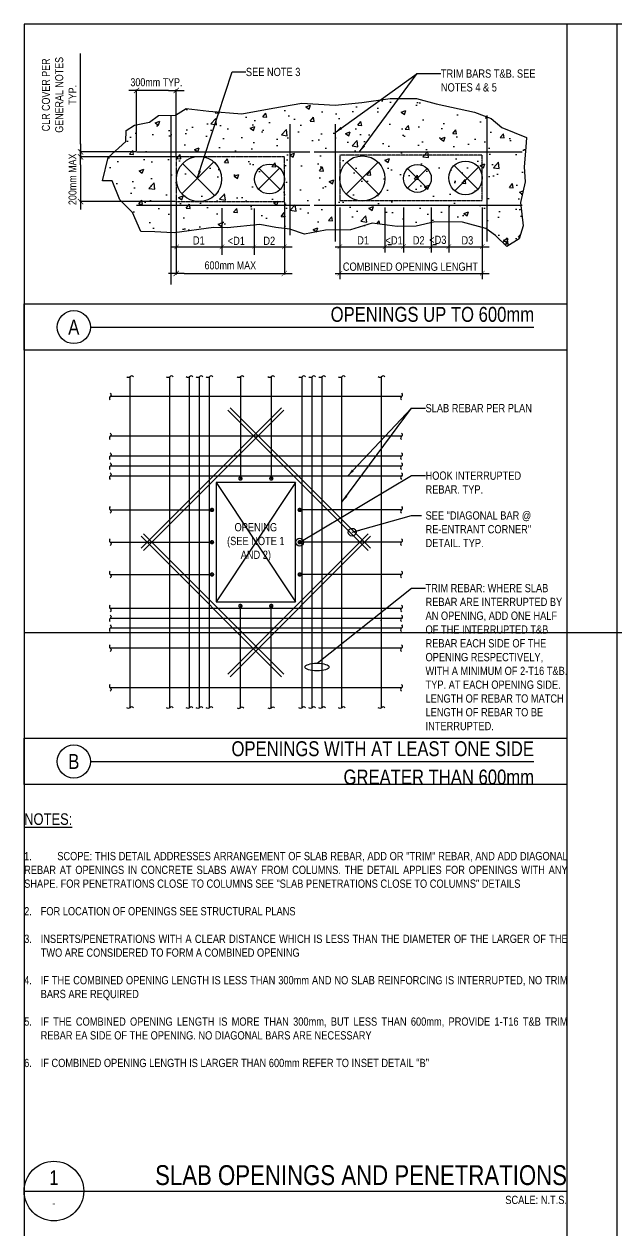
# Model space of a CAD drawing. Header units: millimetres. Extents: x 2186 to 89875, y -16050 to 57150.
# Drawn here: x 2250 to 20075, y 20852 to 57150 of the extents above; entities that cross this region are included whole.
import ezdxf
from ezdxf.enums import TextEntityAlignment as Align

# ---------------------------------------------------------------- set-up
doc = ezdxf.new("R2010")
doc.units = ezdxf.units.MM
doc.linetypes.add('HIDDEN', pattern=[0.375, 0.25, -0.125])
doc.layers.add('NPLT-JLA', color=193, linetype='Continuous', plot=False)
for name, color, linetype in [('S-G-DIMS', 1, 'Continuous'), ('S-G-HATCH', 1, 'Continuous'), ('S-G-HDN1', 2, 'HIDDEN'), ('S-G-LEDR', 2, 'Continuous'), ('S-G-MEDM', 3, 'Continuous'), ('S-G-OPNG', 1, 'Continuous'), ('S-G-RBAR', 7, 'Continuous'), ('S-G-STTL', 4, 'Continuous'), ('S-G-TEXT', 3, 'Continuous'), ('S-G-THCK', 6, 'Continuous'), ('S-G-THIN', 1, 'Continuous'), ('S-G-TITL', 7, 'Continuous'), ('S-G-TITLREF', 4, 'Continuous'), ('S-LOCI-REBAR-1', 4, 'Continuous')]:
    doc.layers.add(name, color=color, linetype=linetype)
doc.styles.add('ARIAL', font='arial.ttf', dxfattribs={"width": 0.8})
doc.dimstyles.new('ARIALDIMS', dxfattribs={"dimscale": 12, "dimtxt": 20, "dimasz": 19.5, "dimexe": 2.25, "dimexo": 1.75, "dimgap": 10, "dimtad": 1, "dimzin": 3, "dimdsep": 46, "dimtxsty": 'ARIAL', "dimblk1": 'nyatick', "dimblk2": 'nyatick', "dimsah": 1, "dimcen": 2.25, "dimclrd": 1, "dimclre": 1, "dimclrt": 2, "dimadec": 0, "dimazin": 0, "dimtfac": 1, "dimtmove": 0, "dimatfit": 3, "dimfxl": 1, "dimfrac": 2, "dimtolj": 1, "dimtzin": 0, "dimarcsym": 0})

# ---------------------------------------------------------------- blocks, each defined once
blk = doc.blocks.new('nyatick')
at = {"layer": 'S-G-DIMS'}
blk.add_line((-1.01, 0), (1, 0), dxfattribs=at)
at = {"layer": 'S-G-DIMS', "const_width": 0.08}
blk.add_lwpolyline([(0.34, 0.34), (-0.34, -0.34)], dxfattribs=at)
blk = doc.blocks.new('*D681')
at = {"layer": 'Defpoints', "color": 0, "transparency": 16777216}
for p in [(6826, 53156), (3948, 51811), (6826, 51811)]:
    blk.add_point(p, dxfattribs=at)
at = {"layer": 'S-G-DIMS', "color": 1, "lineweight": -2, "transparency": 16777216}
for p, q in [((6805, 53156), (3921, 53156)), ((3948, 52922), (3948, 52045)), ((6805, 51811), (3921, 51811))]:
    blk.add_line(p, q, dxfattribs=at)
at = {"layer": 'S-G-DIMS', "color": 1, "lineweight": -2, "transparency": 16777216, "xscale": 234, "yscale": 234, "zscale": 234}
for p, rotation in [((3948, 53156), 90), ((3948, 51811), 270)]:
    blk.add_blockref('nyatick', p, dxfattribs=dict(at, rotation=rotation))
at = {"layer": 'S-G-DIMS', "color": 2, "transparency": 16777216, "insert": (3706, 52483), "char_height": 240, "attachment_point": 5, "rotation": 90, "style": 'ARIAL'}
blk.add_mtext('\\A1;200mm MAX', dxfattribs=at)
blk = doc.blocks.new('*D682')
at = {"layer": 'Defpoints', "color": 0, "transparency": 16777216}
for p in [(6826, 51811), (10075, 51811), (10075, 49651)]:
    blk.add_point(p, dxfattribs=at)
at = {"layer": 'S-G-DIMS', "color": 1, "lineweight": -2, "transparency": 16777216}
for p, q in [((6826, 51790), (6826, 49624)), ((10075, 51790), (10075, 49624)), ((7060, 49651), (9841, 49651))]:
    blk.add_line(p, q, dxfattribs=at)
at = {"layer": 'S-G-DIMS', "color": 1, "lineweight": -2, "transparency": 16777216, "xscale": 234, "yscale": 234, "zscale": 234, "rotation": 180}
blk.add_blockref('nyatick', (6826, 49651), dxfattribs=at)
at = {"layer": 'S-G-DIMS', "color": 1, "lineweight": -2, "transparency": 16777216, "xscale": 234, "yscale": 234, "zscale": 234}
blk.add_blockref('nyatick', (10075, 49651), dxfattribs=at)
at = {"layer": 'S-G-DIMS', "color": 2, "transparency": 16777216, "insert": (8451, 49894), "char_height": 240, "attachment_point": 5, "style": 'ARIAL'}
blk.add_mtext('\\A1;600mm MAX', dxfattribs=at)
blk = doc.blocks.new('*D683')
at = {"layer": 'Defpoints', "color": 0, "transparency": 16777216}
for p in [(5632, 55158), (5632, 53309), (6826, 53156)]:
    blk.add_point(p, dxfattribs=at)
at = {"layer": 'S-G-DIMS', "color": 1, "lineweight": -2, "transparency": 16777216}
for p, q in [((5632, 53330), (5632, 55185)), ((6826, 53177), (6826, 55185)), ((6592, 55158), (5866, 55158))]:
    blk.add_line(p, q, dxfattribs=at)
at = {"layer": 'S-G-DIMS', "color": 1, "lineweight": -2, "transparency": 16777216, "xscale": 234, "yscale": 234, "zscale": 234, "rotation": 180}
blk.add_blockref('nyatick', (5632, 55158), dxfattribs=at)
at = {"layer": 'S-G-DIMS', "color": 1, "lineweight": -2, "transparency": 16777216, "xscale": 234, "yscale": 234, "zscale": 234}
blk.add_blockref('nyatick', (6826, 55158), dxfattribs=at)
at = {"layer": 'S-G-DIMS', "color": 2, "transparency": 16777216, "insert": (6229, 55401), "char_height": 240, "attachment_point": 5, "style": 'ARIAL'}
blk.add_mtext('\\A1;300mm TYP.', dxfattribs=at)
blk = doc.blocks.new('*D677')
at = {"layer": 'Defpoints', "color": 0, "transparency": 16777216}
for p in [(3948, 53309), (5632, 53309), (6657, 53156)]:
    blk.add_point(p, dxfattribs=at)
at = {"layer": 'S-G-DIMS', "color": 1, "lineweight": -2, "transparency": 16777216}
for p, q in [((3948, 53543), (3948, 56269)), ((5611, 53309), (3921, 53309)), ((6636, 53156), (3921, 53156)), ((3948, 53156), (3948, 53309)), ((3948, 52922), (3948, 52688))]:
    blk.add_line(p, q, dxfattribs=at)
at = {"layer": 'S-G-DIMS', "color": 1, "lineweight": -2, "transparency": 16777216, "xscale": 234, "yscale": 234, "zscale": 234}
for p, rotation in [((3948, 53309), 270), ((3948, 53156), 90)]:
    blk.add_blockref('nyatick', p, dxfattribs=dict(at, rotation=rotation))
at = {"layer": 'S-G-DIMS', "color": 2, "transparency": 16777216, "insert": (3304, 55023), "char_height": 240, "width": 3583.8, "attachment_point": 5, "rotation": 90, "style": 'ARIAL'}
blk.add_mtext('\\A1;CLR COVER PER\\PGENERAL NOTES\\PTYP.', dxfattribs=at)

msp = doc.modelspace()

# ---------------------------------------------------------------- hatches: boundary and pattern name
at = {"layer": 'S-G-HATCH'}
h = msp.add_hatch(dxfattribs=at)
h.set_pattern_fill('AR-CONC', color=256, scale=199.085366)
h.set_pattern_definition([(50, (-249270, 40159.3), (1427.96, -124.9303), [149.314, -1642.454]), (355, (-249270, 40159.3), (-276.234, 1497.5045), [119.451, -1313.9634]), (100.45144, (-249151, 40148.9), (1151.7265, 1372.574), [126.8974, -1395.871]), (46.1842, (-249270, 40557.5), (2124.721, -329.525), [223.971, -2463.681]), (96.6356, (-249093, 40530), (1860.775, 1939.328), [190.346, -2093.808]), (351.1842, (-249270, 40557.5), (1860.775, 1939.328), [179.177, -1970.945]), (21, (-249070.9, 40457.9), (1188.3546, -801.5553), [149.314, -1642.454]), (326, (-249070.9, 40458), (484.405, 1443.668), [119.451, -1313.9634]), (71.45144, (-248971.9, 40391.1), (1672.76, 642.112), [126.897, -1395.871]), (37.5, (-249270, 40159.3), (24.2085, 662.7429), [0, -1298.0366, 0, -1333.872, 0, -1318.9405]), (7.5, (-249270, 40159.3), (523.733, 785.216), [0, -760.506, 0, -1268.1738, 0, -502.6905]), (327.5, (-249713.94, 40159.3), (1062.7624, -44.9034), [0, -497.7134, 0, -1552.8659, 0, -2060.5335]), (317.5, (-249913, 40159.3), (1161.0383, 199.2944), [0, -647.0274, 0, -1031.2622, 0, -1463.2774])])
h.paths.add_polyline_path([(4777.559, 53143.181), (5309.212, 53620.877), (5322.432, 53951.143), (5573.621, 54109.67), (6023.115, 54202.145), (6287.524, 54400.304), (6803.121, 54413.515), (7120.411, 54611.674), (7807.873, 54532.41), (8799.406, 54453.147), (9724.836, 54624.885), (10597.385, 54770.202), (11602.137, 54717.359), (12408.584, 54796.623), (13254.691, 54915.519), (14047.917, 54915.519), (14642.837, 54756.991), (15793.015, 54505.989), (16295.391, 54307.83), (16612.681, 54043.617), (17353.025, 53739.773), (17339.805, 53449.139), (17286.923, 52854.66), (17313.364, 52405.499), (17181.16, 51784.599), (17260.483, 51084.436), (17141.193, 50691.102), (16764.775, 50461.999), (16427.595, 50793.802), (16136.746, 51005.172), (15436.062, 51190.121), (14603.175, 51203.331), (14034.697, 51071.225), (13466.218, 51058.014), (12712.654, 51163.699), (12064.853, 50965.54), (11311.288, 50952.329), (10676.707, 50833.433), (10240.433, 50978.751), (9817.379, 51031.593), (9341.443, 51124.067), (8363.132, 51018.382), (7940.078, 51031.593), (6776.68, 50873.066), (6538.712, 50886.276), (6181.76, 50899.487), (5758.707, 50912.698), (5507.518, 51480.754), (5129.772, 51860.392), (4899.378, 52431.92), (4608.529, 52431.92)])

# ---------------------------------------------------------------- linework, layer by layer
at = {"layer": 'NPLT-JLA'}
for p, q in [((2250, 57150), (2250, -16050)), ((89875, 57150), (2250, 57150)), ((18575, 57150), (18575, -16050)), ((18575, 57150), (18575, 2250)), ((20075, 57150), (20075, -16050)), ((2250, 38850), (89875, 38850)), ((2250, 38850), (72050, 38850)), ((2250, 38850), (72050, 38850))]:
    msp.add_line(p, q, dxfattribs=at)
msp.add_lwpolyline([(4777.559, 53143.181), (5309.212, 53620.877), (5322.432, 53951.143), (5573.621, 54109.67), (6023.115, 54202.145), (6287.524, 54400.304), (6803.121, 54413.515), (7120.411, 54611.674), (7807.873, 54532.41), (8799.406, 54453.147), (9724.836, 54624.885), (10597.385, 54770.202), (11602.137, 54717.359), (12408.584, 54796.623), (13254.691, 54915.519), (14047.917, 54915.519), (14642.837, 54756.991), (15793.015, 54505.989), (16295.391, 54307.83), (16612.681, 54043.617), (17353.025, 53739.773), (17339.805, 53449.139), (17286.923, 52854.66), (17313.364, 52405.499), (17181.16, 51784.599), (17260.483, 51084.436), (17141.193, 50691.102), (16764.775, 50461.999), (16427.595, 50793.802), (16136.746, 51005.172), (15436.062, 51190.121), (14603.175, 51203.331), (14034.697, 51071.225), (13466.218, 51058.014), (12712.654, 51163.699), (12064.853, 50965.54), (11311.288, 50952.329), (10676.707, 50833.433), (10240.433, 50978.751), (9817.379, 51031.593), (9341.443, 51124.067), (8363.132, 51018.382), (7940.078, 51031.593), (6776.68, 50873.066), (6538.712, 50886.276), (6181.76, 50899.487), (5758.707, 50912.698), (5507.518, 51480.754), (5129.772, 51860.392), (4899.378, 52431.92), (4608.529, 52431.92), (4777.559, 53143.181)], dxfattribs=at)
for points in [[(2250, 48733.48), (18575, 48733.48), (18575, 47339.883), (2250, 47339.883)], [(2250, 35668.478), (18575, 35668.478), (18575, 34274.881), (2250, 34274.881)]]:
    msp.add_lwpolyline(points, close=True, dxfattribs=at)
msp.add_point((12986.707, 39210.703), dxfattribs=at)
at = {"layer": 'S-G-DIMS'}
for points in [[(8199.826, 51615.08), (8199.826, 50208.953)], [(9167.433, 51603.554), (9167.433, 50208.953)], [(11743.068, 51636.968), (11743.068, 49476.978)], [(13101.771, 51636.968), (13101.771, 50278.264)], [(13659.188, 51636.968), (13659.188, 50278.264)], [(14495.313, 51636.968), (14495.313, 50278.264)], [(15017.891, 51636.968), (15017.891, 50278.264)], [(16028.209, 51636.968), (16028.209, 49476.978)], [(6656.262, 50450.991), (10307.827, 50450.991)], [(11603.713, 50452.457), (12230.807, 50452.457)], [(11673.39, 50452.457), (16237.24, 50452.457)], [(11603.713, 49651.17), (16237.24, 49651.17)]]:
    msp.add_lwpolyline(points, dxfattribs=at)
at = {"layer": 'S-G-DIMS', "const_width": 13.935}
for points in [[(6770.891, 50381.314), (6910.245, 50520.668)], [(8130.149, 50381.314), (8269.503, 50520.668)], [(9097.756, 50381.314), (9237.11, 50520.668)], [(10007.768, 50381.314), (10147.122, 50520.668)], [(11676.43, 50389.038), (11815.784, 50528.392)], [(13035.133, 50389.038), (13174.488, 50528.392)], [(13592.55, 50389.038), (13731.904, 50528.392)], [(14428.675, 50389.038), (14568.029, 50528.392)], [(14951.253, 50389.038), (15090.608, 50528.392)], [(15961.571, 50389.038), (16100.925, 50528.392)], [(11676.43, 49587.751), (11815.784, 49727.105)], [(15961.571, 49587.751), (16100.925, 49727.105)]]:
    msp.add_lwpolyline(points, dxfattribs=at)
at = {"layer": 'S-G-DIMS'}
msp.add_ellipse((11059.527, 37811.882), major_axis=(-364.176, 0), ratio=0.314291354, dxfattribs=at)
at = {"layer": 'S-G-HDN1'}
for points in [[(6826.392, 51810.697), (10075.008, 51810.697), (10075.008, 53155.848), (6826.392, 53155.848)], [(11743.068, 51845.999), (16028.209, 51845.999), (16028.209, 53204.702), (11743.068, 53204.702)]]:
    msp.add_lwpolyline(points, close=True, dxfattribs=at)
at = {"layer": 'S-G-LEDR', "color": 3}
for points in [[(13198.299, 50520.982), (13300.277, 50520.982)], [(14543.218, 50521.666), (14650.356, 50521.666)]]:
    msp.add_lwpolyline(points, dxfattribs=at)
at = {"layer": 'S-G-MEDM'}
for p, q in [((5435.366, 36589.091), (5435.366, 46543.36)), ((6629.878, 36589.091), (6629.878, 46543.36)), ((7824.39, 36589.091), (7824.39, 46543.36)), ((8753.455, 46543.36), (8753.455, 43507.308)), ((9682.52, 46543.36), (9682.52, 43507.308)), ((10611.585, 36589.091), (10611.585, 46543.36)), ((11806.098, 36589.091), (11806.098, 46543.36)), ((13000.61, 36589.091), (13000.61, 46543.36)), ((13597.866, 45946.104), (4838.11, 45946.104)), ((13597.866, 44751.591), (4838.11, 44751.591)), ((13597.866, 43557.079), (4838.11, 43557.079)), ((4838.11, 42536.767), (7874.162, 42536.767)), ((4838.11, 41566.226), (7874.162, 41566.226)), ((4838.11, 40595.684), (7874.162, 40595.684)), ((13597.866, 39575.372), (4838.11, 39575.372)), ((8753.455, 36589.091), (8753.455, 39625.143)), ((9682.52, 36589.091), (9682.52, 39625.143)), ((13597.866, 38380.86), (4838.11, 38380.86)), ((13597.866, 37186.347), (4838.11, 37186.347))]:
    msp.add_line(p, q, dxfattribs=at)
for points in [[(5534.909, 46543.36, 0.5), (5435.366, 46543.36, -0.5), (5335.823, 46543.36)], [(6729.421, 46543.36, 0.5), (6629.878, 46543.36, -0.5), (6530.335, 46543.36)], [(7326.677, 46543.36, 0.5), (7227.134, 46543.36, -0.5), (7127.591, 46543.36)], [(7625.305, 46543.36, 0.5), (7525.762, 46543.36, -0.5), (7426.22, 46543.36)], [(7923.933, 46543.36, 0.5), (7824.39, 46543.36, -0.5), (7724.848, 46543.36)], [(8852.998, 46543.36, 0.5), (8753.455, 46543.36, -0.5), (8653.913, 46543.36)], [(9782.063, 46543.36, 0.5), (9682.52, 46543.36, -0.5), (9582.978, 46543.36)], [(10711.128, 46543.36, 0.5), (10611.585, 46543.36, -0.5), (10512.043, 46543.36)], [(11009.756, 46543.36, 0.5), (10910.213, 46543.36, -0.5), (10810.671, 46543.36)], [(11308.384, 46543.36, 0.5), (11208.841, 46543.36, -0.5), (11109.299, 46543.36)], [(11905.64, 46543.36, 0.5), (11806.098, 46543.36, -0.5), (11706.555, 46543.36)], [(13100.152, 46543.36, 0.5), (13000.61, 46543.36, -0.5), (12901.067, 46543.36)], [(4838.11, 46045.646, -0.5), (4838.11, 45946.104, 0.5), (4838.11, 45846.561)], [(13597.866, 46045.646, -0.5), (13597.866, 45946.104, 0.5), (13597.866, 45846.561)], [(4838.11, 44851.134, -0.5), (4838.11, 44751.591, 0.5), (4838.11, 44652.049)], [(13597.866, 44851.134, -0.5), (13597.866, 44751.591, 0.5), (13597.866, 44652.049)], [(4838.11, 44253.878, -0.5), (4838.11, 44154.335, 0.5), (4838.11, 44054.793)], [(4838.11, 43955.25, -0.5), (4838.11, 43855.707, 0.5), (4838.11, 43756.165)], [(13597.866, 44253.878, -0.5), (13597.866, 44154.335, 0.5), (13597.866, 44054.793)], [(13597.866, 43955.25, -0.5), (13597.866, 43855.707, 0.5), (13597.866, 43756.165)], [(4838.11, 43656.622, -0.5), (4838.11, 43557.079, 0.5), (4838.11, 43457.537)], [(13597.866, 43656.622, -0.5), (13597.866, 43557.079, 0.5), (13597.866, 43457.537)], [(4838.11, 42636.309, 0.5), (4838.11, 42536.767, -0.5), (4838.11, 42437.224)], [(13597.866, 42636.309, -0.5), (13597.866, 42536.767, 0.5), (13597.866, 42437.224)], [(4838.11, 41665.768, 0.5), (4838.11, 41566.226, -0.5), (4838.11, 41466.683)], [(13597.866, 41665.768, -0.5), (13597.866, 41566.226, 0.5), (13597.866, 41466.683)], [(4838.11, 40695.227, 0.5), (4838.11, 40595.684, -0.5), (4838.11, 40496.142)], [(13597.866, 40695.227, -0.5), (13597.866, 40595.684, 0.5), (13597.866, 40496.142)], [(4838.11, 39674.915, 0.5), (4838.11, 39575.372, -0.5), (4838.11, 39475.829)], [(13597.866, 39674.915, -0.5), (13597.866, 39575.372, 0.5), (13597.866, 39475.829)], [(4838.11, 39376.287, -0.5), (4838.11, 39276.744, 0.5), (4838.11, 39177.201)], [(13597.866, 39376.287, -0.5), (13597.866, 39276.744, 0.5), (13597.866, 39177.201)], [(4838.11, 39077.658, -0.5), (4838.11, 38978.116, 0.5), (4838.11, 38878.573)], [(13597.866, 39077.658, -0.5), (13597.866, 38978.116, 0.5), (13597.866, 38878.573)], [(4838.11, 38480.402, 0.5), (4838.11, 38380.86, -0.5), (4838.11, 38281.317)], [(13597.866, 38480.402, -0.5), (13597.866, 38380.86, 0.5), (13597.866, 38281.317)], [(4838.11, 37285.89, 0.5), (4838.11, 37186.347, -0.5), (4838.11, 37086.805)], [(13597.866, 37285.89, -0.5), (13597.866, 37186.347, 0.5), (13597.866, 37086.805)], [(5534.909, 36589.091, 0.5), (5435.366, 36589.091, -0.5), (5335.823, 36589.091)], [(6729.421, 36589.091, 0.5), (6629.878, 36589.091, -0.5), (6530.335, 36589.091)], [(7326.677, 36589.091, 0.5), (7227.134, 36589.091, -0.5), (7127.591, 36589.091)], [(7625.305, 36589.091, 0.5), (7525.762, 36589.091, -0.5), (7426.22, 36589.091)], [(7923.933, 36589.091, 0.5), (7824.39, 36589.091, -0.5), (7724.848, 36589.091)], [(8653.913, 36589.091, 0.5), (8753.455, 36589.091, -0.5), (8852.998, 36589.091)], [(9582.978, 36589.091, 0.5), (9682.52, 36589.091, -0.5), (9782.063, 36589.091)], [(10711.128, 36589.091, 0.5), (10611.585, 36589.091, -0.5), (10512.043, 36589.091)], [(11009.756, 36589.091, 0.5), (10910.213, 36589.091, -0.5), (10810.671, 36589.091)], [(11308.384, 36589.091, 0.5), (11208.841, 36589.091, -0.5), (11109.299, 36589.091)], [(11905.64, 36589.091, 0.5), (11806.098, 36589.091, -0.5), (11706.555, 36589.091)], [(13100.152, 36589.091, 0.5), (13000.61, 36589.091, -0.5), (12901.067, 36589.091)]]:
    msp.add_lwpolyline(points, format="xyb", dxfattribs=at)
msp.add_lwpolyline([(8023.476, 39774.457), (10412.5, 39774.457), (10412.5, 43357.994), (8023.476, 43357.994)], close=True, dxfattribs=at)
at = {"layer": 'S-G-OPNG'}
for points in [[(7954.613, 53004.618), (6996.078, 52046.083)], [(12894.005, 52996.936), (11933.414, 52036.346)], [(11950.834, 52996.936), (12911.424, 52036.346)], [(7012.549, 52953.309), (7972.981, 51992.876)], [(9931.98, 52821.995), (9297.232, 52187.247)], [(9313.861, 52811.986), (9949.157, 52176.691)], [(13781.635, 52803.546), (14372.865, 52212.316)], [(14372.865, 52803.546), (13781.635, 52212.316)], [(15183.48, 52899.759), (15897.458, 52185.781)], [(15913.6, 52846.223), (15202.177, 52134.8)]]:
    msp.add_lwpolyline(points, dxfattribs=at)
for centre, radius in [((7510.184, 52490.512), 679.575), ((12422.419, 52507.931), 679.352), ((15523.05, 52525.35), 505.459), ((9628.199, 52491.028), 449.246), ((14077.25, 52507.931), 418.063)]:
    msp.add_circle(centre, radius, dxfattribs=at)
at = {"layer": 'S-G-RBAR', "color": 6}
for p, q in [((10976.62, 53309.218), (17222.721, 53309.218)), ((7227.134, 36589.091), (7227.134, 46543.36)), ((7525.762, 36589.091), (7525.762, 46543.36)), ((10910.213, 36589.091), (10910.213, 46543.36)), ((11208.841, 36589.091), (11208.841, 46543.36)), ((13597.866, 44154.335), (4838.11, 44154.335)), ((13597.866, 43855.707), (4838.11, 43855.707)), ((13597.866, 42536.767), (10561.814, 42536.767)), ((13597.866, 41566.226), (10561.814, 41566.226)), ((13597.866, 40595.684), (10561.814, 40595.684)), ((13597.866, 39276.744), (4838.11, 39276.744)), ((13597.866, 38978.116), (4838.11, 38978.116))]:
    msp.add_line(p, q, dxfattribs=at)
at = {"layer": 'S-G-STTL'}
for p, q in [((4240.854, 48036.681), (17579.573, 48036.681)), ((4240.854, 34971.679), (17579.573, 34971.679))]:
    msp.add_line(p, q, dxfattribs=at)
for centre in [(3743.14, 48036.681), (3743.14, 34971.679)]:
    msp.add_circle(centre, 497.713, dxfattribs=at)
at = {"layer": 'S-G-THCK'}
for p, q in [((6656.64, 54399.214), (6656.64, 49317.62)), ((10245.01, 54145.343), (10245.01, 50800.842)), ((11603.713, 54145.343), (11603.713, 50616.185)), ((16167.563, 54399.214), (16167.563, 50616.185)), ((5631.88, 53309.218), (10837.265, 53309.218)), ((5631.88, 51706.645), (10837.265, 51706.645)), ((10976.62, 51706.645), (17222.721, 51706.645)), ((5771.082, 41387.149), (9994.32, 45610.388)), ((5841.469, 41316.762), (10064.707, 45540)), ((12594.506, 41316.762), (8371.268, 45540)), ((12664.894, 41387.149), (8441.655, 45610.388)), ((5771.082, 41745.302), (9994.32, 37522.063)), ((5841.469, 41815.689), (10064.707, 37592.451)), ((12594.506, 41815.689), (8371.268, 37592.451)), ((12664.894, 41745.302), (8441.655, 37522.063))]:
    msp.add_line(p, q, dxfattribs=at)
at = {"layer": 'S-G-THIN'}
for p, q in [((8023.476, 43357.994), (10412.5, 39774.457)), ((10412.5, 43357.994), (8023.476, 39774.457))]:
    msp.add_line(p, q, dxfattribs=at)
at = {"layer": 'S-G-TITLREF'}
msp.add_line((2250, 22050), (18575, 22050), dxfattribs=at)
msp.add_circle((3145.884, 22050), 895.884, dxfattribs=at)
at = {"layer": 'S-LOCI-REBAR-1', "const_width": 83.5}
for points in [[(8753.455, 43457.537, 1), (8753.455, 43507.308, 1), (8753.455, 43457.537, 1), (8753.455, 43499.013, 1), (8753.455, 43465.832, 1), (8753.455, 43490.717, 1), (8753.455, 43474.127, 1), (8753.455, 43482.422, 1)], [(9682.52, 43457.537, 1), (9682.52, 43507.308, 1), (9682.52, 43457.537, 1), (9682.52, 43499.013, 1), (9682.52, 43465.832, 1), (9682.52, 43490.717, 1), (9682.52, 43474.127, 1), (9682.52, 43482.422, 1)], [(7923.933, 42536.767, -1), (7874.162, 42536.767, -1), (7923.933, 42536.767, -1), (7882.457, 42536.767, -1), (7915.638, 42536.767, -1), (7890.752, 42536.767, -1), (7907.342, 42536.767, -1), (7899.047, 42536.767, -1)], [(10512.043, 42536.767, 1), (10561.814, 42536.767, 1), (10512.043, 42536.767, 1), (10553.519, 42536.767, 1), (10520.338, 42536.767, 1), (10545.224, 42536.767, 1), (10528.633, 42536.767, 1), (10536.928, 42536.767, 1)], [(7923.933, 41566.226, -1), (7874.162, 41566.226, -1), (7923.933, 41566.226, -1), (7882.457, 41566.226, -1), (7915.638, 41566.226, -1), (7890.752, 41566.226, -1), (7907.342, 41566.226, -1), (7899.047, 41566.226, -1)], [(10512.043, 41566.226, 1), (10561.814, 41566.226, 1), (10512.043, 41566.226, 1), (10553.519, 41566.226, 1), (10520.338, 41566.226, 1), (10545.224, 41566.226, 1), (10528.633, 41566.226, 1), (10536.928, 41566.226, 1)], [(7923.933, 40595.684, -1), (7874.162, 40595.684, -1), (7923.933, 40595.684, -1), (7882.457, 40595.684, -1), (7915.638, 40595.684, -1), (7890.752, 40595.684, -1), (7907.342, 40595.684, -1), (7899.047, 40595.684, -1)], [(10512.043, 40595.684, 1), (10561.814, 40595.684, 1), (10512.043, 40595.684, 1), (10553.519, 40595.684, 1), (10520.338, 40595.684, 1), (10545.224, 40595.684, 1), (10528.633, 40595.684, 1), (10536.928, 40595.684, 1)], [(8753.455, 39674.915, -1), (8753.455, 39625.143, -1), (8753.455, 39674.915, -1), (8753.455, 39633.438, -1), (8753.455, 39666.619, -1), (8753.455, 39641.734, -1), (8753.455, 39658.324, -1), (8753.455, 39650.029, -1)], [(9682.52, 39674.915, -1), (9682.52, 39625.143, -1), (9682.52, 39674.915, -1), (9682.52, 39633.438, -1), (9682.52, 39666.619, -1), (9682.52, 39641.734, -1), (9682.52, 39658.324, -1), (9682.52, 39650.029, -1)]]:
    msp.add_lwpolyline(points, format="xyb", dxfattribs=at)

# ---------------------------------------------------------------- texts
at = {"layer": 'S-G-LEDR', "color": 3, "style": 'ARIAL', "width": 0.8}
for s, p in [('D1', (7324.372, 50520.145)), ('<D1', (8372.613, 50508.619)), ('D2', (9443.892, 50508.619)), ('D1     ', (12265.646, 50522.134)), ('<D1', (13117.821, 50522.134)), ('D2', (13937.896, 50522.134)), ('<D3', (14431.874, 50538.408)), ('D3', (15401.115, 50522.134))]:
    msp.add_text(s, height=248.8567, dxfattribs=at).set_placement(p)
msp.add_text('COMBINED OPENING LENGHT', height=248.85672, dxfattribs=at).set_placement((13865.964, 49730.76), align=Align.CENTER)
at = {"layer": 'S-G-LEDR', "color": 3, "style": 'ARIAL'}
for s, insert, char_height, width, attachment_point in [('SEE NOTE 3', (8919.477, 55836.451), 248.8567, 3580.75668, 1), ('TRIM BARS T&B. SEE NOTES 4 & 5', (14782.955, 55787.919), 248.85672, 3592.9601, 1), ('SLAB REBAR PER PLAN', (14321.562, 45724.452), 248.85672, 4115.59988, 1), ('HOOK INTERRUPTED REBAR. TYP.', (14321.562, 43693.305), 248.85672, 3820.3783, 1), ('SEE "DIAGONAL BAR @ RE-ENTRANT CORNER" DETAIL. TYP.', (14321.562, 42496.436), 248.85672, 4115.59988, 1), ('OPENING\\P(SEE NOTE 1 AND 2)', (9217.988, 41566.226), 248.85672, 2253.2963, 5), ('TRIM REBAR: WHERE SLAB REBAR ARE INTERRUPTED BY AN OPENING, ADD ONE HALF OF THE INTERRUPTED T&B REBAR EACH SIDE OF THE OPENING RESPECTIVELY, WITH A MINIMUM OF 2-T16 T&B. TYP. AT EACH OPENING SIDE. LENGTH OF REBAR TO MATCH LENGTH OF REBAR TO BE INTERRUPTED.', (14321.562, 40310.114), 248.856715, 4253.43812, 1), ('\\pxqj;{\\H1.4x;\\LNOTES:\\P\\P\\pi-2,l2,t2;}1.^ISCOPE: THIS DETAIL ADDRESSES ARRANGEMENT OF SLAB REBAR, ADD OR "TRIM" REBAR, AND ADD DIAGONAL REBAR AT OPENINGS IN CONCRETE SLABS AWAY FROM COLUMNS. THE DETAIL APPLIES FOR OPENINGS WITH ANY SHAPE. FOR PENETRATIONS CLOSE TO COLUMNS SEE "SLAB PENETRATIONS CLOSE TO COLUMNS" DETAILS\\P\\pi0,l0,tz;\\P\\pi-2,l2,t2;2.^IFOR LOCATION OF OPENINGS SEE STRUCTURAL PLANS\\P\\pi0,l0,tz;\\P\\pi-2,l2,t2;3.^IINSERTS/PENETRATIONS WITH A CLEAR DISTANCE WHICH IS LESS THAN THE DIAMETER OF THE LARGER OF THE TWO ARE CONSIDERED TO FORM A COMBINED OPENING\\P\\pi0,l0,tz;\\P\\pi-2,l2,t2;4.^IIF THE COMBINED OPENING LENGTH IS LESS THAN 300mm AND NO SLAB REINFORCING IS INTERRUPTED, NO TRIM BARS ARE REQUIRED\\P\\pi0,l0,tz;\\P\\pi-2,l2,t2;5.^IIF THE COMBINED OPENING LENGTH IS MORE THAN 300mm, BUT LESS THAN 600mm, PROVIDE 1-T16 T&B TRIM REBAR EA SIDE OF THE OPENING. NO DIAGONAL BARS ARE NECESSARY\\P\\pi0,l0,tz;\\P\\pi-2,l2,t2;6.^IIF COMBINED OPENING LENGTH IS LARGER THAN 600mm REFER TO INSET DETAIL "B"', (2250, 33411.745), 248.856715, 16296.81569, 1)]:
    msp.add_mtext(s, dxfattribs=dict(at, insert=insert, char_height=char_height, width=width, attachment_point=attachment_point))
at = {"layer": 'S-G-STTL', "style": 'ARIAL', "width": 0.8}
for s, p in [('OPENINGS UP TO 600mm', (11467.761, 48195.95)), ('OPENINGS WITH AT LEAST ONE SIDE', (8486.288, 35130.948)), ('GREATER THAN 600mm', (11854.959, 34279.147))]:
    msp.add_text(s, height=447.94207, dxfattribs=at).set_placement(p)
for s, p in [('A', (3743.14, 48036.681)), ('B', (3743.14, 34971.679))]:
    msp.add_text(s, height=447.942, dxfattribs=at).set_placement(p, align=Align.MIDDLE)
at = {"layer": 'S-G-TEXT', "color": 7, "insert": (18575, 21908.08), "char_height": 248.85672, "width": 1863.91779, "attachment_point": 3, "style": 'ARIAL'}
msp.add_mtext('\\W0.8000;SCALE: N.T.S.', dxfattribs=at)
at = {"layer": 'S-G-TITL', "insert": (18575, 22827.396), "char_height": 597.2561, "width": 17688.41199, "attachment_point": 3, "style": 'ARIAL'}
msp.add_mtext('SLAB OPENINGS AND PENETRATIONS', dxfattribs=at)
at = {"layer": 'S-G-TITLREF', "style": 'ARIAL', "width": 0.8}
for s, height, p in [('1', 447.942, (3145.884, 22453.472)), ('-', 248.857, (3145.884, 21687.733))]:
    msp.add_text(s, height=height, dxfattribs=at).set_placement(p, align=Align.MIDDLE)

# ---------------------------------------------------------------- dimensions: what is measured, and where the dimension line sits
at = {"layer": 'S-G-DIMS'}
dim = msp.add_linear_dim(base=(3948.131, 53309.218), p1=(6656.64, 53155.848), p2=(5631.88, 53309.218), angle=90, text='CLR COVER PER\\PGENERAL NOTES\\PTYP.', dimstyle='ARIALDIMS', dxfattribs=at)
dim.commit()
dim.dimension.update_dxf_attribs({"geometry": '*D677', "text_midpoint": (3303.875, 55023.286)})
dim = msp.add_linear_dim(base=(5631.88, 55158.446), p1=(6826.392, 53155.848), p2=(5631.88, 53309.218), text='300mm TYP.', dimstyle='ARIALDIMS', dxfattribs=at)
dim.commit()
dim.dimension.update_dxf_attribs({"geometry": '*D683', "text_midpoint": (6229.136, 55158.446), "dimtype": 160})
dim = msp.add_linear_dim(base=(3948.131, 51810.697), p1=(6826.392, 53155.848), p2=(6826.392, 51810.697), angle=90, text='200mm MAX', dimstyle='ARIALDIMS', dxfattribs=at)
dim.commit()
dim.dimension.update_dxf_attribs({"geometry": '*D681', "text_midpoint": (3948.131, 52483.272), "dimtype": 160})
dim = msp.add_linear_dim(base=(10075.008, 49651.17), p1=(6826.392, 51810.697), p2=(10075.008, 51810.697), text='600mm MAX', dimstyle='ARIALDIMS', dxfattribs=at)
dim.commit()
dim.dimension.update_dxf_attribs({"geometry": '*D682', "text_midpoint": (8450.7, 49893.708)})

# ---------------------------------------------------------------- leaders
at = {"layer": 'S-G-LEDR', "annotation_type": 0, "has_hookline": 1, "hookline_direction": 0}
for points, override, text_width in [([(7457.926, 52507.931), (8501.398, 55712.023), (8918.877, 55712.023)], {"dimgap": 0.05, "dimtad": 0}, 1613.189), ([(12338.655, 53309.218), (14074.33, 55663.49), (14782.355, 55663.49)], {"dimgap": 0.05, "dimtad": 0}, 2822.096), ([(11806.098, 42768.728), (13903.483, 45600.024), (14320.962, 45600.024)], {"dimgap": 0.05, "dimtad": 0}, 3164.317), ([(10536.928, 41566.226), (13903.483, 43568.876), (14320.962, 43568.876)], {"dimgap": 0.05, "dimtad": 0, "dimldrblk": 'DOTBLANK'}, 2837.034), ([(12115.193, 41866.462), (13903.483, 42372.007), (14201.562, 42372.007)], {"dimtad": 0, "dimldrblk": 'DOTBLANK'}, 3156.033), ([(11059.527, 37926.339), (13903.483, 40185.686), (14320.962, 40185.686)], {"dimgap": 0.05, "dimtad": 0, "dimldrblk": 'None'}, 4237.015)]:
    msp.add_leader(points, dimstyle='ARIALDIMS', override=override, dxfattribs=dict(at, text_width=text_width))
at = {"layer": 'S-G-LEDR'}
for points in [[(11603.713, 53890.95), (14074.33, 55663.49)], [(11978.144, 43557.079), (13903.483, 45600.024)]]:
    msp.add_leader(points, dimstyle='ARIALDIMS', override={"dimgap": 0.05, "dimtad": 0}, dxfattribs=at)

doc.saveas('drawing.dxf')
